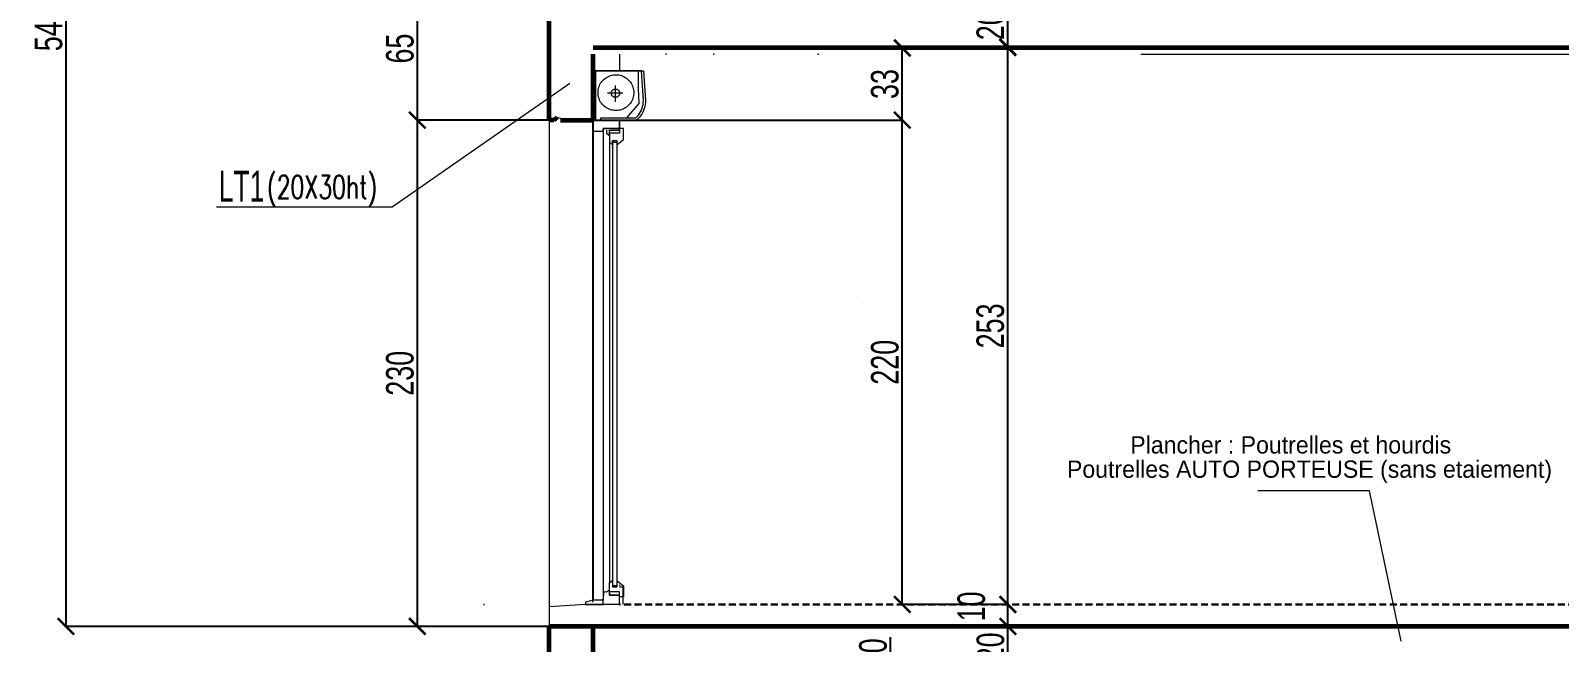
# Model space of a CAD drawing. Header units: metres. Extents: x -12536 to 12621, y -17191 to 9596.
# Drawn here: x -2224 to -1530, y 6787 to 7065 of the extents above; entities that cross this region are included whole.
import ezdxf

# ---------------------------------------------------------------- set-up
doc = ezdxf.new("R2010")
doc.units = ezdxf.units.M
doc.header["$MEASUREMENT"] = 0
doc.header["$PDMODE"] = 2
doc.header["$PDSIZE"] = 0.25
doc.linetypes.add('CACHE2', pattern=[4.7625, 3.175, -1.5875])
for name, color, linetype, lineweight in [('B-COT', 1, 'Continuous', 18), ('B-TEXT-LINTEAU', 3, 'Continuous', 30), ('B-titre linteau', 7, 'Continuous', 40), ('B-VOILE-BA', 7, 'Continuous', 60)]:
    doc.layers.add(name, color=color, linetype=linetype, lineweight=lineweight)
for name, color, linetype in [('B-HATCH-RELEVE', 7, 'Continuous'), ('Calque commun', 7, 'Continuous'), ('Cotations', 7, 'Continuous')]:
    doc.layers.add(name, color=color, linetype=linetype)
doc.styles.add('Arial Narrow', font='ARIALN.TTF', dxfattribs={"width": 0.5})
doc.styles.add('Arial3', font='arial.ttf', dxfattribs={"height": 0.1})
doc.styles.add('Century Gothic4', font='GOTHIC.TTF', dxfattribs={"height": 0.4})
doc.styles.add('TEXTE', font='arial.ttf', dxfattribs={"width": 0.7})
doc.styles.add('TEXTE100', font='romans.shx', dxfattribs={"width": 0.7, "height": 0.3})
doc.dimstyles.new('COT 50', dxfattribs={"dimscale": 0.05, "dimtxt": 250, "dimasz": 150, "dimexe": 1, "dimexo": 2, "dimgap": 30, "dimtad": 1, "dimdec": 1, "dimrnd": 0.5, "dimzin": 12, "dimdsep": 46, "dimtxsty": 'TEXTE', "dimblk1": 'ARCHTICK', "dimblk2": 'ARCHTICK', "dimsah": 1, "dimcen": 0, "dimdle": 1.5, "dimclrd": 1, "dimclre": 1, "dimclrt": 3, "dimadec": 0, "dimazin": 0, "dimtfac": 1, "dimtdec": 1, "dimtmove": 0, "dimatfit": 3, "dimldrblk": 'ARCHTICK', "dimfxl": 1, "dimtolj": 1, "dimtzin": 0, "dimarcsym": 0})

# ---------------------------------------------------------------- blocks, each defined once
blk = doc.blocks.new('_ArchTick')
at = {"color": 0, "linetype": 'ByBlock', "const_width": 0.15}
blk.add_lwpolyline([(-0.5, -0.5), (0.5, 0.5)], dxfattribs=at)
blk = doc.blocks.new('*D860')
at = {"layer": 'B-HATCH-RELEVE', "color": 1, "lineweight": -2, "transparency": 16777216}
for p, q in [((-1780.49, 6793.83), (-1780.44, 6793.83)), ((-1780.39, 6774.75), (-1780.39, 6793.9)), ((-1834.23, 6774.83), (-1780.34, 6774.83))]:
    blk.add_line(p, q, dxfattribs=at)
at = {"layer": 'Defpoints', "color": 0, "transparency": 16777216}
for p in [(-1780.39, 6793.83), (-1780.39, 6793.83), (-1834.33, 6774.83)]:
    blk.add_point(p, dxfattribs=at)
at = {"layer": 'B-HATCH-RELEVE', "color": 1, "lineweight": -2, "transparency": 16777216, "xscale": 7.5, "yscale": 7.5, "zscale": 7.5}
for p, rotation in [((-1780.39, 6793.83), 90), ((-1780.39, 6774.83), 270)]:
    blk.add_blockref('_ArchTick', p, dxfattribs=dict(at, rotation=rotation))
at = {"layer": 'B-HATCH-RELEVE', "color": 3, "transparency": 16777216, "insert": (-1788.27, 6784.33), "char_height": 12.5, "attachment_point": 5, "rotation": 90, "style": 'TEXTE'}
blk.add_mtext('\\A1;20', dxfattribs=at)
blk = doc.blocks.new('*D861')
at = {"layer": 'B-HATCH-RELEVE', "color": 1, "lineweight": -2, "transparency": 16777216}
for p, q in [((-1780.39, 6803.83), (-1780.44, 6803.83)), ((-1780.39, 6793.75), (-1780.39, 6803.9)), ((-1780.49, 6793.83), (-1780.44, 6793.83))]:
    blk.add_line(p, q, dxfattribs=at)
at = {"layer": 'Defpoints', "color": 0, "transparency": 16777216}
for p in [(-1780.39, 6803.83), (-1780.29, 6803.83), (-1780.39, 6793.83)]:
    blk.add_point(p, dxfattribs=at)
at = {"layer": 'B-HATCH-RELEVE', "color": 1, "lineweight": -2, "transparency": 16777216, "xscale": 7.5, "yscale": 7.5, "zscale": 7.5}
for p, rotation in [((-1780.39, 6803.83), 90), ((-1780.39, 6793.83), 270)]:
    blk.add_blockref('_ArchTick', p, dxfattribs=dict(at, rotation=rotation))
at = {"layer": 'B-HATCH-RELEVE', "color": 3, "transparency": 16777216, "insert": (-1796.96, 6802.93), "char_height": 12.5, "attachment_point": 5, "rotation": 90, "style": 'TEXTE'}
blk.add_mtext('\\A1;10', dxfattribs=at)
blk = doc.blocks.new('*D862')
at = {"layer": 'B-HATCH-RELEVE', "color": 1, "lineweight": -2, "transparency": 16777216}
for p, q in [((-1780.54, 7056.86), (-1780.49, 7056.86)), ((-1780.44, 6803.75), (-1780.44, 7056.94)), ((-1780.39, 6803.83), (-1780.49, 6803.83))]:
    blk.add_line(p, q, dxfattribs=at)
at = {"layer": 'Defpoints', "color": 0, "transparency": 16777216}
for p in [(-1780.44, 7056.86), (-1780.44, 7056.86), (-1780.29, 6803.83)]:
    blk.add_point(p, dxfattribs=at)
at = {"layer": 'B-HATCH-RELEVE', "color": 1, "lineweight": -2, "transparency": 16777216, "xscale": 7.5, "yscale": 7.5, "zscale": 7.5}
for p, rotation in [((-1780.44, 7056.86), 90), ((-1780.44, 6803.83), 270)]:
    blk.add_blockref('_ArchTick', p, dxfattribs=dict(at, rotation=rotation))
at = {"layer": 'B-HATCH-RELEVE', "color": 3, "transparency": 16777216, "insert": (-1788.32, 6930.35), "char_height": 12.5, "attachment_point": 5, "rotation": 90, "style": 'TEXTE'}
blk.add_mtext('\\A1;253', dxfattribs=at)
blk = doc.blocks.new('*D863')
at = {"layer": 'B-HATCH-RELEVE', "color": 1, "lineweight": -2, "transparency": 16777216}
for p, q in [((-1780.49, 7076.83), (-1780.46, 7076.83)), ((-1780.41, 7056.98), (-1780.41, 7076.91)), ((-1780.51, 7057.06), (-1780.46, 7057.06))]:
    blk.add_line(p, q, dxfattribs=at)
at = {"layer": 'Defpoints', "color": 0, "transparency": 16777216}
for p in [(-1780.41, 7076.83), (-1780.39, 7076.83), (-1780.41, 7057.06)]:
    blk.add_point(p, dxfattribs=at)
at = {"layer": 'B-HATCH-RELEVE', "color": 1, "lineweight": -2, "transparency": 16777216, "xscale": 7.5, "yscale": 7.5, "zscale": 7.5}
for p, rotation in [((-1780.41, 7076.83), 90), ((-1780.41, 7057.06), 270)]:
    blk.add_blockref('_ArchTick', p, dxfattribs=dict(at, rotation=rotation))
at = {"layer": 'B-HATCH-RELEVE', "color": 3, "transparency": 16777216, "insert": (-1788.3, 7066.95), "char_height": 12.5, "attachment_point": 5, "rotation": 90, "style": 'TEXTE'}
blk.add_mtext('\\A1;20', dxfattribs=at)
blk = doc.blocks.new('*D867')
at = {"layer": 'B-HATCH-RELEVE', "color": 1, "lineweight": -2, "transparency": 16777216}
for p, q in [((-1988.78, 7336.84), (-2208.04, 7336.84)), ((-2207.99, 6793.75), (-2207.99, 7336.91)), ((-1988.78, 6793.83), (-2208.04, 6793.83))]:
    blk.add_line(p, q, dxfattribs=at)
at = {"layer": 'Defpoints', "color": 0, "transparency": 16777216}
for p in [(-2207.99, 7336.84), (-1988.68, 7336.84), (-1988.68, 6793.83)]:
    blk.add_point(p, dxfattribs=at)
at = {"layer": 'B-HATCH-RELEVE', "color": 1, "lineweight": -2, "transparency": 16777216, "xscale": 7.5, "yscale": 7.5, "zscale": 7.5}
for p, rotation in [((-2207.99, 7336.84), 90), ((-2207.99, 6793.83), 270)]:
    blk.add_blockref('_ArchTick', p, dxfattribs=dict(at, rotation=rotation))
at = {"layer": 'B-HATCH-RELEVE', "color": 3, "transparency": 16777216, "insert": (-2215.87, 7065.33), "char_height": 12.5, "attachment_point": 5, "rotation": 90, "style": 'TEXTE'}
blk.add_mtext('\\A1;543', dxfattribs=at)
blk = doc.blocks.new('*D868')
at = {"layer": 'B-HATCH-RELEVE', "color": 1, "lineweight": -2, "transparency": 16777216}
for p, q in [((-1988.78, 7023.83), (-2048.53, 7023.83)), ((-2048.48, 6793.75), (-2048.48, 7023.91)), ((-2033.99, 6793.83), (-2048.53, 6793.83))]:
    blk.add_line(p, q, dxfattribs=at)
at = {"layer": 'Defpoints', "color": 0, "transparency": 16777216}
for p in [(-2048.48, 7023.83), (-1988.68, 7023.83), (-2033.89, 6793.83)]:
    blk.add_point(p, dxfattribs=at)
at = {"layer": 'B-HATCH-RELEVE', "color": 1, "lineweight": -2, "transparency": 16777216, "xscale": 7.5, "yscale": 7.5, "zscale": 7.5}
for p, rotation in [((-2048.48, 7023.83), 90), ((-2048.48, 6793.83), 270)]:
    blk.add_blockref('_ArchTick', p, dxfattribs=dict(at, rotation=rotation))
at = {"layer": 'B-HATCH-RELEVE', "color": 3, "transparency": 16777216, "insert": (-2056.37, 6908.83), "char_height": 12.5, "attachment_point": 5, "rotation": 90, "style": 'TEXTE'}
blk.add_mtext('\\A1;230', dxfattribs=at)
blk = doc.blocks.new('*D869')
at = {"layer": 'B-HATCH-RELEVE', "color": 1, "lineweight": -2, "transparency": 16777216}
for p, q in [((-1988.78, 7088.83), (-2048.53, 7088.83)), ((-2048.48, 7023.76), (-2048.48, 7088.91)), ((-1988.78, 7023.83), (-2048.53, 7023.83))]:
    blk.add_line(p, q, dxfattribs=at)
at = {"layer": 'Defpoints', "color": 0, "transparency": 16777216}
for p in [(-2048.48, 7088.83), (-1988.68, 7088.83), (-1988.68, 7023.83)]:
    blk.add_point(p, dxfattribs=at)
at = {"layer": 'B-HATCH-RELEVE', "color": 1, "lineweight": -2, "transparency": 16777216, "xscale": 7.5, "yscale": 7.5, "zscale": 7.5}
for p, rotation in [((-2048.48, 7088.83), 90), ((-2048.48, 7023.83), 270)]:
    blk.add_blockref('_ArchTick', p, dxfattribs=dict(at, rotation=rotation))
at = {"layer": 'B-HATCH-RELEVE', "color": 3, "transparency": 16777216, "insert": (-2056.36, 7056.33), "char_height": 12.5, "attachment_point": 5, "rotation": 90, "style": 'TEXTE'}
blk.add_mtext('\\A1;65', dxfattribs=at)
blk = doc.blocks.new('*D872')
at = {"layer": 'B-HATCH-RELEVE', "color": 1, "lineweight": -2, "transparency": 16777216}
for p, q in [((-1968.58, 7023.83), (-1828.26, 7023.83)), ((-1828.31, 6803.75), (-1828.31, 7023.91)), ((-1780.54, 6803.83), (-1828.36, 6803.83))]:
    blk.add_line(p, q, dxfattribs=at)
at = {"layer": 'Defpoints', "color": 0, "transparency": 16777216}
for p in [(-1968.68, 7023.83), (-1828.31, 7023.83), (-1780.44, 6803.83)]:
    blk.add_point(p, dxfattribs=at)
at = {"layer": 'B-HATCH-RELEVE', "color": 1, "lineweight": -2, "transparency": 16777216, "xscale": 7.5, "yscale": 7.5, "zscale": 7.5}
for p, rotation in [((-1828.31, 7023.83), 90), ((-1828.31, 6803.83), 270)]:
    blk.add_blockref('_ArchTick', p, dxfattribs=dict(at, rotation=rotation))
at = {"layer": 'B-HATCH-RELEVE', "color": 3, "transparency": 16777216, "insert": (-1836.19, 6913.83), "char_height": 12.5, "attachment_point": 5, "rotation": 90, "style": 'TEXTE'}
blk.add_mtext('\\A1;220', dxfattribs=at)
blk = doc.blocks.new('*D873')
at = {"layer": 'B-HATCH-RELEVE', "color": 1, "lineweight": -2, "transparency": 16777216}
for p, q in [((-1828.44, 7056.6), (-1828.39, 7056.6)), ((-1828.34, 7023.76), (-1828.34, 7056.68)), ((-1968.58, 7023.83), (-1828.29, 7023.83))]:
    blk.add_line(p, q, dxfattribs=at)
at = {"layer": 'Defpoints', "color": 0, "transparency": 16777216}
for p in [(-1828.34, 7056.6), (-1828.34, 7056.6), (-1968.68, 7023.83)]:
    blk.add_point(p, dxfattribs=at)
at = {"layer": 'B-HATCH-RELEVE', "color": 1, "lineweight": -2, "transparency": 16777216, "xscale": 7.5, "yscale": 7.5, "zscale": 7.5}
for p, rotation in [((-1828.34, 7056.6), 90), ((-1828.34, 7023.83), 270)]:
    blk.add_blockref('_ArchTick', p, dxfattribs=dict(at, rotation=rotation))
at = {"layer": 'B-HATCH-RELEVE', "color": 3, "transparency": 16777216, "insert": (-1836.23, 7040.22), "char_height": 12.5, "attachment_point": 5, "rotation": 90, "style": 'TEXTE'}
blk.add_mtext('\\A1;33', dxfattribs=at)
blk = doc.blocks.new('*D1035')
at = {"layer": 'B-HATCH-RELEVE', "color": 1, "lineweight": -2, "transparency": 16777216}
for p, q in [((-1833.71, 6774.3), (-1833.71, 6788.98)), ((-1812.27, 6767.86), (-1833.71, 6774.3)), ((-1812.37, 6770.76), (-1812.32, 6770.76)), ((-1812.27, 6764.89), (-1812.27, 6770.84)), ((-1844.1, 6764.97), (-1812.22, 6764.97))]:
    blk.add_line(p, q, dxfattribs=at)
at = {"layer": 'Defpoints', "color": 0, "transparency": 16777216}
for p in [(-1812.27, 6770.76), (-1812.27, 6770.76), (-1844.2, 6764.97)]:
    blk.add_point(p, dxfattribs=at)
at = {"layer": 'B-HATCH-RELEVE', "color": 1, "lineweight": -2, "transparency": 16777216, "xscale": 7.5, "yscale": 7.5, "zscale": 7.5}
for p, rotation in [((-1812.27, 6770.76), 90), ((-1812.27, 6764.97), 270)]:
    blk.add_blockref('_ArchTick', p, dxfattribs=dict(at, rotation=rotation))
at = {"layer": 'B-HATCH-RELEVE', "color": 3, "transparency": 16777216, "insert": (-1841.59, 6781.64), "char_height": 12.5, "attachment_point": 5, "rotation": 90, "style": 'TEXTE'}
blk.add_mtext('\\A1;10', dxfattribs=at)

msp = doc.modelspace()

# ---------------------------------------------------------------- linework, layer by layer
at = {"color": 0, "linetype": 'ByBlock', "lineweight": -2}
for p, q in [((-1935.527, 7053.831), (-1935.527, 7053.856)), ((-1913.919, 7053.831), (-1913.919, 7053.806)), ((-1866.478, 7053.831), (-1866.478, 7053.856)), ((-1866.478, 7053.831), (-1866.478, 7053.806)), ((-1913.919, 7023.831), (-1913.919, 7023.856)), ((-1913.919, 7023.831), (-1913.919, 7023.806)), ((-2018.207, 6803.83), (-2018.206, 6803.855)), ((-1913.919, 6803.831), (-1913.919, 6803.856)), ((-1866.478, 6803.831), (-1866.478, 6803.856)), ((-1849.236, 6803.831), (-1849.236, 6803.856)), ((-1849.236, 6803.831), (-1849.236, 6803.806)), ((-1849.236, 6793.829), (-1849.236, 6793.854)), ((-1849.236, 6793.829), (-1849.236, 6793.804))]:
    msp.add_line(p, q, dxfattribs=at)
at = {"color": 6, "lineweight": 18}
for p, q in [((-1616.269, 6855.474), (-1666.844, 6855.474)), ((-1601.912, 6787.104), (-1616.269, 6855.474))]:
    msp.add_line(p, q, dxfattribs=at)
at = {"color": 0, "linetype": 'ByBlock', "lineweight": -2}
for centre in [(-1935.527, 7053.831), (-1913.919, 7053.831), (-1866.478, 7053.831), (-1866.478, 7053.831), (-1913.919, 7023.831), (-1913.919, 7023.831), (-2018.207, 6803.83), (-1913.919, 6803.831), (-1866.478, 6803.831), (-1849.236, 6803.831), (-1849.236, 6803.831), (-1849.236, 6793.829), (-1849.236, 6793.829)]:
    msp.add_circle(centre, 0.0125, dxfattribs=at)
at = {"layer": 'B-COT'}
for p, q in [((-2059.982, 6984.439), (-1979.29, 7040.556)), ((-2139.715, 6984.439), (-2059.982, 6984.439))]:
    msp.add_line(p, q, dxfattribs=at)
at = {"layer": 'B-VOILE-BA'}
for p, q in [((-1988.678, 7023.831), (-1988.678, 7088.832)), ((-1968.678, 7056.831), (-1108.517, 7056.831)), ((-1968.678, 7023.832), (-1968.678, 7053.831)), ((-1985.029, 7024.988), (-1986.529, 7023.832)), ((-1986.529, 7023.831), (-1988.678, 7023.831)), ((-1983.499, 7023.831), (-1968.678, 7023.831)), ((-1988.678, 6684.517), (-1988.678, 6793.829)), ((-1088.517, 6793.829), (-1988.678, 6793.829)), ((-1968.678, 6774.829), (-1968.678, 6793.829))]:
    msp.add_line(p, q, dxfattribs=at)
at = {"layer": 'Calque commun', "color": 7, "linetype": 'Continuous', "lineweight": 20}
for p, q in [((-1968.678, 7053.831), (-1968.678, 7023.831)), ((-1968.678, 7053.83), (-1968.678, 7023.831)), ((-1956.679, 7053.831), (-1956.679, 7046.198)), ((-1720.065, 7053.831), (-1155.542, 7053.831)), ((-1981.028, 7023.832), (-1985.029, 7024.988)), ((-1981.028, 7023.831), (-1968.678, 7023.831)), ((-1969.018, 7023.831), (-1956.679, 7023.831)), ((-1968.678, 7023.831), (-1968.678, 7018.832)), ((-1968.678, 7018.832), (-1964.186, 7018.832)), ((-1956.678, 7020.029), (-1964.186, 7020.029)), ((-1964.186, 7020.029), (-1964.186, 7018.832)), ((-1964.186, 7018.832), (-1964.186, 7020.029)), ((-1964.186, 7020.029), (-1956.678, 7020.029)), ((-1956.679, 7020.889), (-1956.679, 7023.831)), ((-1956.679, 7023.831), (-1956.679, 7020.029)), ((-1972.127, 6803.83), (-1988.678, 6802.725)), ((-1988.678, 6802.725), (-1988.678, 6793.829)), ((-1956.679, 6803.83), (-1972.127, 6803.83)), ((-1958.677, 6793.829), (-1958.677, 6793.829)), ((-1958.677, 6793.829), (-1958.677, 6793.829)), ((-1958.677, 6793.829), (-1958.677, 6793.829)), ((-1958.677, 6793.829), (-1958.677, 6793.829))]:
    msp.add_line(p, q, dxfattribs=at)
at = {"layer": 'Calque commun', "color": 7, "linetype": 'Continuous', "lineweight": 5}
for p, q in [((-1948.097, 7038.269), (-1948.097, 7046.198)), ((-1958.534, 7032.104), (-1958.534, 7039.587)), ((-1947.816, 7031.32), (-1948.097, 7038.269)), ((-1955.128, 7036.075), (-1962.135, 7036.075)), ((-1953.383, 7024.939), (-1947.816, 7031.32)), ((-1953.383, 7024.939), (-1947.816, 7031.32)), ((-1988.678, 7023.831), (-1988.678, 6800.639)), ((-1969.018, 7023.831), (-1956.679, 7023.831)), ((-1969.018, 7023.831), (-1956.678, 7023.831)), ((-1969.018, 7023.831), (-1969.018, 6804.927)), ((-1956.678, 7023.831), (-1968.678, 7023.831)), ((-1956.678, 7023.831), (-1968.678, 7023.831)), ((-1968.678, 7018.832), (-1968.678, 6805.83)), ((-1964.186, 7018.832), (-1964.18, 6805.83)), ((-1962.677, 7019.331), (-1962.677, 7017.831)), ((-1962.677, 7019.331), (-1962.677, 7017.831)), ((-1962.677, 7017.831), (-1961.178, 7016.831)), ((-1962.677, 7017.831), (-1961.178, 7016.831)), ((-1961.178, 7017.831), (-1961.178, 7019.331)), ((-1961.178, 7019.331), (-1956.678, 7019.331)), ((-1961.178, 7017.831), (-1961.178, 7019.331)), ((-1961.178, 7019.331), (-1956.678, 7019.331)), ((-1961.178, 7016.831), (-1961.178, 7017.831)), ((-1956.678, 7017.831), (-1961.178, 7017.831)), ((-1961.178, 7017.831), (-1961.178, 7013.756)), ((-1961.178, 7016.831), (-1961.178, 7017.831)), ((-1956.678, 7017.831), (-1961.178, 7017.831)), ((-1961.178, 7017.831), (-1961.178, 7013.756)), ((-1956.678, 7019.331), (-1956.678, 7023.831)), ((-1956.678, 7019.331), (-1956.678, 7023.831)), ((-1954.879, 7020.029), (-1956.678, 7020.029)), ((-1956.678, 7020.029), (-1956.678, 7017.831)), ((-1954.879, 7020.029), (-1956.678, 7020.029)), ((-1956.678, 7020.029), (-1956.678, 7017.831)), ((-1954.879, 7015.029), (-1954.879, 7020.029)), ((-1954.879, 7015.029), (-1954.879, 7020.029)), ((-1961.178, 7013.756), (-1959.952, 7012.598)), ((-1961.178, 7013.756), (-1959.952, 7012.598)), ((-1961.178, 7013.756), (-1961.178, 6813.599)), ((-1959.952, 7013.756), (-1959.952, 7014.564)), ((-1959.952, 7014.564), (-1957.952, 7014.564)), ((-1959.952, 7013.756), (-1959.952, 7014.564)), ((-1959.952, 7014.564), (-1957.952, 7014.564)), ((-1959.952, 7014.564), (-1959.952, 6811.796)), ((-1959.952, 7012.598), (-1959.952, 7013.756)), ((-1959.952, 7013.756), (-1957.952, 7013.756)), ((-1959.952, 7012.598), (-1959.952, 7013.756)), ((-1959.952, 7013.756), (-1957.952, 7013.756)), ((-1957.952, 7012.595), (-1954.879, 7015.029)), ((-1957.952, 7012.595), (-1954.879, 7015.029)), ((-1957.952, 7014.564), (-1957.952, 7012.595)), ((-1957.952, 7014.564), (-1957.952, 7012.595)), ((-1957.952, 7014.564), (-1957.952, 6811.796)), ((-1964.18, 6805.83), (-1963.738, 6809.748)), ((-1963.738, 6809.748), (-1962.677, 6809.523)), ((-1962.677, 6809.523), (-1961.178, 6810.522)), ((-1961.178, 6813.599), (-1959.952, 6814.755)), ((-1961.178, 6809.523), (-1961.178, 6813.599)), ((-1961.178, 6808.023), (-1961.178, 6810.807)), ((-1961.178, 6809.523), (-1961.178, 6808.023)), ((-1956.678, 6809.523), (-1961.178, 6809.523)), ((-1959.952, 6812.389), (-1957.952, 6812.389)), ((-1959.952, 6811.796), (-1957.952, 6811.796)), ((-1957.952, 6814.759), (-1954.879, 6812.325)), ((-1956.678, 6812.712), (-1956.678, 6812.302)), ((-1956.678, 6811.831), (-1955.178, 6811.831)), ((-1956.678, 6804.023), (-1956.678, 6809.523)), ((-1955.178, 6811.831), (-1955.178, 6803.831)), ((-1954.879, 6812.325), (-1954.879, 6807.325)), ((-1956.678, 6808.023), (-1961.178, 6808.023)), ((-1961.178, 6808.023), (-1956.678, 6808.023)), ((-1954.879, 6807.325), (-1956.678, 6807.325))]:
    msp.add_line(p, q, dxfattribs=at)
at = {"layer": 'Calque commun', "color": 5, "linetype": 'CACHE2', "lineweight": 30}
msp.add_line((-1108.517, 6803.83), (-1956.679, 6803.83), dxfattribs=at)
at = {"layer": 'Calque commun', "color": 7, "linetype": 'Continuous', "lineweight": 5}
for points, invisible_edges in [([(-1967.677, 7046.198), (-1968.678, 7023.831), (-1968.678, 7046.198)], 13), ([(-1967.677, 7046.198), (-1967.677, 7023.831), (-1968.678, 7023.831)], 12), ([(-1968.678, 7046.198), (-1967.677, 7023.831), (-1968.678, 7023.831)], 1), ([(-1967.677, 7046.198), (-1967.677, 7023.831), (-1968.678, 7046.198)], 14), ([(-1968.678, 7046.198), (-1945.79, 7046.198), (-1946.705, 7046.198)], 14), ([(-1946.705, 7046.198), (-1967.677, 7046.198), (-1968.678, 7046.198)], 14), ([(-1945.79, 7046.198), (-1945.873, 7032.706), (-1946.705, 7046.198)], 13), ([(-1945.79, 7046.198), (-1945.873, 7032.706), (-1946.705, 7046.198)], 13), ([(-1945.79, 7046.198), (-1944.883, 7032.706), (-1945.873, 7032.706)], 14), ([(-1945.79, 7046.198), (-1944.883, 7032.706), (-1945.873, 7032.706)], 14), ([(-1966.467, 7036.308), (-1958.34, 7044.435), (-1958.34, 7028.181)], 15), ([(-1962.03, 7043.549), (-1958.34, 7044.435), (-1966.467, 7036.308)], 15), ([(-1965.581, 7039.998), (-1962.03, 7043.549), (-1966.467, 7036.308)], 15), ([(-1965.581, 7039.998), (-1966.467, 7036.308), (-1966.367, 7037.58)], 15), ([(-1965.581, 7039.998), (-1966.367, 7037.58), (-1966.243, 7038.205)], 13), ([(-1966.07, 7038.819), (-1965.581, 7039.998), (-1966.243, 7038.205)], 3), ([(-1966.07, 7038.819), (-1965.849, 7039.418), (-1965.581, 7039.998)], 12), ([(-1965.581, 7039.998), (-1964.52, 7041.586), (-1962.03, 7043.549)], 15), ([(-1965.581, 7039.998), (-1964.915, 7041.085), (-1964.52, 7041.586)], 13), ([(-1965.581, 7039.998), (-1965.27, 7040.555), (-1964.915, 7041.085)], 12), ([(-1963.618, 7042.488), (-1962.03, 7043.549), (-1964.52, 7041.586)], 15), ([(-1963.618, 7042.488), (-1964.52, 7041.586), (-1964.087, 7042.055)], 1), ([(-1963.618, 7042.488), (-1963.117, 7042.883), (-1962.03, 7043.549)], 14), ([(-1963.117, 7042.883), (-1962.587, 7043.238), (-1962.03, 7043.549)], 12), ([(-1959.612, 7044.335), (-1958.34, 7044.435), (-1962.03, 7043.549)], 15), ([(-1959.612, 7044.335), (-1962.03, 7043.549), (-1960.851, 7044.038)], 15), ([(-1962.03, 7043.549), (-1961.45, 7043.817), (-1960.851, 7044.038)], 12), ([(-1959.612, 7044.335), (-1960.851, 7044.038), (-1960.237, 7044.211)], 1), ([(-1959.612, 7044.335), (-1958.978, 7044.41), (-1958.34, 7044.435)], 12), ([(-1958.829, 7037.937), (-1958.682, 7037.955), (-1958.534, 7037.96)], 12), ([(-1958.829, 7037.937), (-1958.534, 7037.96), (-1958.239, 7037.937)], 15), ([(-1958.534, 7037.96), (-1958.386, 7037.955), (-1958.239, 7037.937)], 12), ([(-1958.34, 7044.435), (-1957.702, 7044.41), (-1957.069, 7044.335)], 12), ([(-1951.099, 7039.998), (-1950.213, 7036.308), (-1958.34, 7044.435)], 15), ([(-1954.651, 7043.549), (-1951.099, 7039.998), (-1958.34, 7044.435)], 15), ([(-1950.213, 7036.308), (-1958.34, 7028.181), (-1958.34, 7044.435)], 15), ([(-1954.651, 7043.549), (-1958.34, 7044.435), (-1957.069, 7044.335)], 15), ([(-1954.651, 7043.549), (-1957.069, 7044.335), (-1956.443, 7044.211)], 13), ([(-1954.651, 7043.549), (-1956.443, 7044.211), (-1955.829, 7044.038)], 13), ([(-1954.651, 7043.549), (-1955.829, 7044.038), (-1955.23, 7043.817)], 1), ([(-1952.16, 7041.586), (-1951.099, 7039.998), (-1954.651, 7043.549)], 15), ([(-1952.16, 7041.586), (-1954.651, 7043.549), (-1953.062, 7042.488)], 15), ([(-1954.651, 7043.549), (-1954.094, 7043.238), (-1953.563, 7042.883)], 12), ([(-1954.651, 7043.549), (-1953.563, 7042.883), (-1953.062, 7042.488)], 13), ([(-1952.16, 7041.586), (-1953.062, 7042.488), (-1952.593, 7042.055)], 1), ([(-1952.16, 7041.586), (-1951.765, 7041.085), (-1951.099, 7039.998)], 14), ([(-1951.099, 7039.998), (-1951.765, 7041.085), (-1951.411, 7040.555)], 1), ([(-1951.099, 7039.998), (-1950.611, 7038.819), (-1950.438, 7038.205)], 13), ([(-1951.099, 7039.998), (-1950.438, 7038.205), (-1950.313, 7037.58)], 13), ([(-1951.099, 7039.998), (-1950.313, 7037.58), (-1950.213, 7036.308)], 15), ([(-1951.099, 7039.998), (-1950.832, 7039.418), (-1950.611, 7038.819)], 12), ([(-1966.367, 7037.58), (-1966.467, 7036.308), (-1966.442, 7036.946)], 1), ([(-1965.581, 7032.619), (-1966.367, 7035.037), (-1966.467, 7036.308)], 15), ([(-1965.581, 7032.619), (-1966.467, 7036.308), (-1958.34, 7028.181)], 15), ([(-1966.467, 7036.308), (-1966.367, 7035.037), (-1966.442, 7035.67)], 1), ([(-1966.367, 7035.037), (-1966.07, 7033.797), (-1966.243, 7034.411)], 1), ([(-1965.581, 7032.619), (-1966.07, 7033.797), (-1966.367, 7035.037)], 15), ([(-1965.581, 7032.619), (-1965.849, 7033.198), (-1966.07, 7033.797)], 12), ([(-1962.03, 7029.067), (-1965.581, 7032.619), (-1958.34, 7028.181)], 15), ([(-1962.03, 7029.067), (-1963.618, 7030.128), (-1965.581, 7032.619)], 15), ([(-1965.581, 7032.619), (-1963.618, 7030.128), (-1964.52, 7031.03)], 15), ([(-1965.581, 7032.619), (-1964.52, 7031.03), (-1964.915, 7031.531)], 13), ([(-1965.581, 7032.619), (-1964.915, 7031.531), (-1965.27, 7032.062)], 1), ([(-1963.618, 7030.128), (-1964.087, 7030.561), (-1964.52, 7031.03)], 12), ([(-1960.42, 7036.075), (-1960.414, 7036.223), (-1960.396, 7036.37)], 12), ([(-1960.396, 7036.37), (-1960.396, 7035.78), (-1960.42, 7036.075)], 15), ([(-1960.396, 7035.78), (-1960.414, 7035.927), (-1960.42, 7036.075)], 12), ([(-1960.327, 7036.658), (-1960.214, 7036.931), (-1960.396, 7036.37)], 15), ([(-1960.396, 7036.37), (-1960.214, 7036.931), (-1960.396, 7035.78)], 15), ([(-1960.214, 7036.931), (-1960.214, 7035.219), (-1960.396, 7035.78)], 15), ([(-1960.327, 7036.658), (-1960.396, 7036.37), (-1960.368, 7036.515)], 1), ([(-1960.396, 7035.78), (-1960.327, 7035.492), (-1960.368, 7035.635)], 1), ([(-1960.396, 7035.78), (-1960.214, 7035.219), (-1960.327, 7035.492)], 15), ([(-1960.327, 7036.658), (-1960.276, 7036.796), (-1960.214, 7036.931)], 12), ([(-1960.214, 7035.219), (-1960.276, 7035.353), (-1960.327, 7035.492)], 12), ([(-1959.867, 7037.408), (-1960.214, 7035.219), (-1960.214, 7036.931)], 15), ([(-1959.867, 7034.742), (-1960.214, 7035.219), (-1959.867, 7037.408)], 15), ([(-1959.867, 7037.408), (-1960.214, 7036.931), (-1959.968, 7037.299)], 3), ([(-1960.059, 7037.183), (-1959.968, 7037.299), (-1960.214, 7036.931)], 14), ([(-1960.059, 7037.183), (-1960.214, 7036.931), (-1960.142, 7037.06)], 1), ([(-1960.059, 7034.966), (-1960.214, 7035.219), (-1959.968, 7034.85)], 3), ([(-1960.059, 7034.966), (-1960.142, 7035.089), (-1960.214, 7035.219)], 12), ([(-1959.867, 7034.742), (-1959.968, 7034.85), (-1960.214, 7035.219)], 14), ([(-1959.867, 7037.408), (-1959.39, 7037.755), (-1957.201, 7037.408)], 15), ([(-1959.758, 7037.509), (-1959.39, 7037.755), (-1959.867, 7037.408)], 3), ([(-1959.867, 7034.742), (-1957.201, 7037.408), (-1957.201, 7034.742)], 15), ([(-1959.867, 7034.742), (-1959.867, 7037.408), (-1957.201, 7037.408)], 15), ([(-1959.867, 7034.742), (-1959.39, 7034.395), (-1959.758, 7034.641)], 3), ([(-1959.867, 7034.742), (-1957.201, 7034.742), (-1959.39, 7034.395)], 15), ([(-1959.758, 7037.509), (-1959.643, 7037.6), (-1959.39, 7037.755)], 14), ([(-1959.643, 7034.549), (-1959.758, 7034.641), (-1959.39, 7034.395)], 14), ([(-1959.643, 7037.6), (-1959.519, 7037.683), (-1959.39, 7037.755)], 12), ([(-1959.39, 7034.395), (-1959.519, 7034.467), (-1959.643, 7034.549)], 12), ([(-1958.829, 7037.937), (-1959.39, 7037.755), (-1959.117, 7037.868)], 15), ([(-1957.678, 7037.755), (-1959.39, 7037.755), (-1958.239, 7037.937)], 15), ([(-1958.829, 7037.937), (-1958.239, 7037.937), (-1959.39, 7037.755)], 15), ([(-1959.39, 7037.755), (-1959.256, 7037.817), (-1959.117, 7037.868)], 12), ([(-1957.678, 7037.755), (-1957.201, 7037.408), (-1959.39, 7037.755)], 15), ([(-1957.678, 7034.395), (-1959.39, 7034.395), (-1957.201, 7034.742)], 15), ([(-1959.117, 7034.281), (-1959.256, 7034.333), (-1959.39, 7034.395)], 12), ([(-1957.678, 7034.395), (-1958.239, 7034.212), (-1959.39, 7034.395)], 15), ([(-1958.829, 7034.212), (-1959.39, 7034.395), (-1958.239, 7034.212)], 15), ([(-1958.829, 7034.212), (-1959.117, 7034.281), (-1959.39, 7034.395)], 15), ([(-1959.117, 7037.868), (-1958.974, 7037.908), (-1958.829, 7037.937)], 12), ([(-1958.829, 7034.212), (-1958.974, 7034.241), (-1959.117, 7034.281)], 12), ([(-1958.829, 7034.212), (-1958.239, 7034.212), (-1958.534, 7034.189)], 15), ([(-1958.829, 7034.212), (-1958.534, 7034.189), (-1958.682, 7034.195)], 1), ([(-1958.239, 7034.212), (-1958.386, 7034.195), (-1958.534, 7034.189)], 12), ([(-1951.099, 7032.619), (-1958.34, 7028.181), (-1950.213, 7036.308)], 15), ([(-1954.651, 7029.067), (-1958.34, 7028.181), (-1951.099, 7032.619)], 15), ([(-1957.951, 7037.868), (-1958.239, 7037.937), (-1958.094, 7037.908)], 1), ([(-1957.678, 7037.755), (-1958.239, 7037.937), (-1957.951, 7037.868)], 15), ([(-1957.678, 7034.395), (-1957.951, 7034.281), (-1958.239, 7034.212)], 15), ([(-1957.951, 7034.281), (-1958.094, 7034.241), (-1958.239, 7034.212)], 12), ([(-1957.678, 7037.755), (-1957.951, 7037.868), (-1957.812, 7037.817)], 1), ([(-1957.678, 7034.395), (-1957.812, 7034.333), (-1957.951, 7034.281)], 12), ([(-1957.678, 7037.755), (-1957.309, 7037.509), (-1957.201, 7037.408)], 13), ([(-1957.678, 7037.755), (-1957.425, 7037.6), (-1957.309, 7037.509)], 13), ([(-1957.678, 7037.755), (-1957.549, 7037.683), (-1957.425, 7037.6)], 12), ([(-1957.678, 7034.395), (-1957.201, 7034.742), (-1957.309, 7034.641)], 13), ([(-1957.678, 7034.395), (-1957.309, 7034.641), (-1957.425, 7034.549)], 13), ([(-1957.678, 7034.395), (-1957.425, 7034.549), (-1957.549, 7034.467)], 1), ([(-1956.854, 7036.931), (-1957.201, 7037.408), (-1957.1, 7037.299)], 13), ([(-1956.854, 7036.931), (-1957.201, 7034.742), (-1957.201, 7037.408)], 15), ([(-1956.854, 7036.931), (-1956.854, 7035.219), (-1957.201, 7034.742)], 15), ([(-1957.201, 7034.742), (-1956.854, 7035.219), (-1957.1, 7034.85)], 3), ([(-1956.854, 7036.931), (-1957.1, 7037.299), (-1957.008, 7037.183)], 13), ([(-1957.008, 7034.966), (-1957.1, 7034.85), (-1956.854, 7035.219)], 14), ([(-1956.854, 7036.931), (-1957.008, 7037.183), (-1956.926, 7037.06)], 1), ([(-1957.008, 7034.966), (-1956.854, 7035.219), (-1956.926, 7035.089)], 1), ([(-1956.854, 7036.931), (-1956.741, 7036.658), (-1956.672, 7036.37)], 15), ([(-1956.854, 7036.931), (-1956.672, 7035.78), (-1956.854, 7035.219)], 15), ([(-1956.854, 7036.931), (-1956.672, 7036.37), (-1956.672, 7035.78)], 15), ([(-1956.854, 7036.931), (-1956.792, 7036.796), (-1956.741, 7036.658)], 12), ([(-1956.672, 7035.78), (-1956.741, 7035.492), (-1956.854, 7035.219)], 15), ([(-1956.854, 7035.219), (-1956.741, 7035.492), (-1956.792, 7035.353)], 1), ([(-1956.672, 7036.37), (-1956.741, 7036.658), (-1956.7, 7036.515)], 1), ([(-1956.672, 7035.78), (-1956.7, 7035.635), (-1956.741, 7035.492)], 12), ([(-1956.672, 7036.37), (-1956.654, 7036.223), (-1956.648, 7036.075)], 12), ([(-1956.672, 7035.78), (-1956.672, 7036.37), (-1956.648, 7036.075)], 15), ([(-1956.648, 7036.075), (-1956.654, 7035.927), (-1956.672, 7035.78)], 12), ([(-1954.651, 7029.067), (-1951.099, 7032.619), (-1953.062, 7030.128)], 15), ([(-1951.099, 7032.619), (-1952.16, 7031.03), (-1953.062, 7030.128)], 15), ([(-1952.16, 7031.03), (-1952.593, 7030.561), (-1953.062, 7030.128)], 12), ([(-1951.099, 7032.619), (-1951.765, 7031.531), (-1952.16, 7031.03)], 13), ([(-1951.099, 7032.619), (-1951.411, 7032.062), (-1951.765, 7031.531)], 12), ([(-1951.099, 7032.619), (-1950.213, 7036.308), (-1950.313, 7035.037)], 15), ([(-1951.099, 7032.619), (-1950.313, 7035.037), (-1950.438, 7034.411)], 13), ([(-1951.099, 7032.619), (-1950.438, 7034.411), (-1950.611, 7033.797)], 13), ([(-1951.099, 7032.619), (-1950.611, 7033.797), (-1950.832, 7033.198)], 1), ([(-1950.213, 7036.308), (-1950.313, 7037.58), (-1950.238, 7036.946)], 1), ([(-1950.213, 7036.308), (-1950.238, 7035.67), (-1950.313, 7035.037)], 12), ([(-1945.909, 7031.82), (-1945.026, 7030.879), (-1946.019, 7030.94)], 3), ([(-1945.909, 7031.82), (-1945.026, 7030.879), (-1946.019, 7030.94)], 3), ([(-1945.909, 7031.82), (-1945.873, 7032.706), (-1944.918, 7031.79)], 14), ([(-1945.909, 7031.82), (-1945.873, 7032.706), (-1944.918, 7031.79)], 14), ([(-1945.909, 7031.82), (-1944.918, 7031.79), (-1945.026, 7030.879)], 13), ([(-1945.909, 7031.82), (-1944.918, 7031.79), (-1945.026, 7030.879)], 13), ([(-1944.883, 7032.706), (-1944.918, 7031.79), (-1945.873, 7032.706)], 14), ([(-1944.883, 7032.706), (-1944.918, 7031.79), (-1945.873, 7032.706)], 14), ([(-1965.175, 7024.832), (-1949.365, 7024.831), (-1965.175, 7023.837)], 2), ([(-1949.365, 7024.831), (-1965.175, 7023.837), (-1965.175, 7024.832)], 1), ([(-1949.365, 7024.831), (-1948.992, 7023.837), (-1965.175, 7023.837)], 13), ([(-1948.992, 7023.837), (-1965.175, 7023.837), (-1949.365, 7024.831)], 14), ([(-1962.03, 7029.067), (-1963.117, 7029.733), (-1963.618, 7030.128)], 13), ([(-1962.03, 7029.067), (-1962.587, 7029.379), (-1963.117, 7029.733)], 12), ([(-1959.612, 7028.281), (-1962.03, 7029.067), (-1958.34, 7028.181)], 15), ([(-1959.612, 7028.281), (-1960.851, 7028.579), (-1962.03, 7029.067)], 15), ([(-1962.03, 7029.067), (-1960.851, 7028.579), (-1961.45, 7028.8)], 1), ([(-1959.612, 7028.281), (-1960.237, 7028.406), (-1960.851, 7028.579)], 12), ([(-1959.612, 7028.281), (-1958.34, 7028.181), (-1958.978, 7028.206)], 1), ([(-1954.651, 7029.067), (-1957.069, 7028.281), (-1958.34, 7028.181)], 15), ([(-1957.069, 7028.281), (-1957.702, 7028.206), (-1958.34, 7028.181)], 12), ([(-1954.651, 7029.067), (-1955.829, 7028.579), (-1957.069, 7028.281)], 15), ([(-1955.829, 7028.579), (-1956.443, 7028.406), (-1957.069, 7028.281)], 12), ([(-1954.651, 7029.067), (-1955.23, 7028.8), (-1955.829, 7028.579)], 12), ([(-1954.651, 7029.067), (-1953.062, 7030.128), (-1953.563, 7029.733)], 13), ([(-1954.651, 7029.067), (-1953.563, 7029.733), (-1954.094, 7029.379)], 1), ([(-1949.365, 7024.831), (-1948.732, 7025.453), (-1948.316, 7024.456)], 14), ([(-1949.365, 7024.831), (-1948.732, 7025.453), (-1948.316, 7024.456)], 14), ([(-1949.365, 7024.831), (-1948.316, 7024.456), (-1948.992, 7023.837)], 13), ([(-1948.992, 7023.837), (-1949.365, 7024.831), (-1948.316, 7024.456)], 3), ([(-1947.691, 7025.127), (-1948.732, 7025.453), (-1948.155, 7026.125)], 13), ([(-1948.732, 7025.453), (-1948.155, 7026.125), (-1947.691, 7025.127)], 14), ([(-1947.691, 7025.127), (-1948.316, 7024.456), (-1948.732, 7025.453)], 14), ([(-1948.732, 7025.453), (-1947.691, 7025.127), (-1948.316, 7024.456)], 13), ([(-1948.155, 7026.125), (-1947.635, 7026.844), (-1947.12, 7025.846)], 14), ([(-1947.12, 7025.846), (-1948.155, 7026.125), (-1947.635, 7026.844)], 13), ([(-1947.691, 7025.127), (-1948.155, 7026.125), (-1947.12, 7025.846)], 3), ([(-1947.12, 7025.846), (-1947.691, 7025.127), (-1948.155, 7026.125)], 14), ([(-1946.609, 7026.607), (-1947.635, 7026.844), (-1947.176, 7027.603)], 13), ([(-1947.176, 7027.603), (-1946.609, 7026.607), (-1947.635, 7026.844)], 3), ([(-1946.609, 7026.607), (-1947.12, 7025.846), (-1947.635, 7026.844)], 14), ([(-1947.12, 7025.846), (-1947.635, 7026.844), (-1946.609, 7026.607)], 3), ([(-1946.159, 7027.405), (-1947.176, 7027.603), (-1946.784, 7028.398)], 13), ([(-1947.176, 7027.603), (-1946.784, 7028.398), (-1946.159, 7027.405)], 14), ([(-1946.609, 7026.607), (-1947.176, 7027.603), (-1946.159, 7027.405)], 3), ([(-1947.176, 7027.603), (-1946.159, 7027.405), (-1946.609, 7026.607)], 13), ([(-1946.458, 7029.223), (-1945.774, 7028.237), (-1946.784, 7028.398)], 3), ([(-1946.458, 7029.223), (-1945.774, 7028.237), (-1946.784, 7028.398)], 3), ([(-1946.159, 7027.405), (-1946.784, 7028.398), (-1945.774, 7028.237)], 3), ([(-1946.159, 7027.405), (-1946.784, 7028.398), (-1945.774, 7028.237)], 3), ([(-1946.458, 7029.223), (-1946.203, 7030.072), (-1945.455, 7029.097)], 14), ([(-1946.458, 7029.223), (-1946.203, 7030.072), (-1945.455, 7029.097)], 14), ([(-1946.458, 7029.223), (-1945.455, 7029.097), (-1945.774, 7028.237)], 13), ([(-1946.458, 7029.223), (-1945.455, 7029.097), (-1945.774, 7028.237)], 13), ([(-1946.019, 7030.94), (-1945.205, 7029.98), (-1946.203, 7030.072)], 3), ([(-1945.205, 7029.98), (-1946.203, 7030.072), (-1946.019, 7030.94)], 13), ([(-1946.203, 7030.072), (-1945.205, 7029.98), (-1945.455, 7029.097)], 13), ([(-1945.205, 7029.98), (-1945.455, 7029.097), (-1946.203, 7030.072)], 14), ([(-1946.019, 7030.94), (-1945.026, 7030.879), (-1945.205, 7029.98)], 13), ([(-1945.205, 7029.98), (-1946.019, 7030.94), (-1945.026, 7030.879)], 3)]:
    msp.add_3dface(points, dxfattribs=dict(at, invisible_edges=invisible_edges))
at = {"layer": 'Calque commun', "color": 7, "linetype": 'Continuous', "lineweight": 20}
for points, invisible_edges in [([(-1968.678, 6805.83), (-1972.139, 6804.83), (-1972.139, 6803.829)], 12), ([(-1972.139, 6803.829), (-1964.18, 6803.83), (-1968.678, 6805.83)], 14), ([(-1964.18, 6805.83), (-1968.678, 6805.83), (-1964.18, 6803.83)], 2)]:
    msp.add_3dface(points, dxfattribs=dict(at, invisible_edges=invisible_edges))
at = {"layer": 'Cotations', "color": 14, "linetype": 'Continuous', "lineweight": 5}
for p, q in [((-1935.527, 7053.831), (-1935.627, 7053.831)), ((-1914.019, 7053.831), (-1913.819, 7053.831)), ((-1866.378, 7053.831), (-1866.578, 7053.831)), ((-1866.378, 7053.831), (-1866.578, 7053.831)), ((-1914.019, 7023.831), (-1913.819, 7023.831)), ((-1914.019, 7023.831), (-1913.819, 7023.831)), ((-2018.202, 6803.83), (-2018.307, 6803.83)), ((-1914.019, 6803.831), (-1913.819, 6803.831)), ((-1866.378, 6803.831), (-1866.578, 6803.831)), ((-1849.236, 6803.831), (-1849.336, 6803.831)), ((-1849.136, 6803.831), (-1849.336, 6803.831)), ((-1849.236, 6793.829), (-1849.336, 6793.829)), ((-1849.236, 6793.829), (-1849.336, 6793.829))]:
    msp.add_line(p, q, dxfattribs=at)

# ---------------------------------------------------------------- texts
at = {"color": 6, "lineweight": 40, "style": 'Century Gothic4'}
for s, p in [('Plancher : Poutrelles et hourdis', (-1724.826, 6872.388)), ('Poutrelles AUTO PORTEUSE (sans etaiement) ', (-1753.57, 6861.363))]:
    msp.add_text(s, height=7.84, dxfattribs=at).set_placement(p)
at = {"layer": 'B-TEXT-LINTEAU', "style": 'TEXTE100', "width": 0.7}
msp.add_text('(20X30ht)', height=10.5, dxfattribs=at).set_placement((-2116.769, 6988.159, -23.81))
at = {"layer": 'B-titre linteau', "style": 'Arial Narrow', "width": 0.75}
msp.add_text('LT1', height=14, dxfattribs=at).set_placement((-2138.659, 6986.806, -23.81))
at = {"layer": 'Cotations', "color": 7, "style": 'Arial3'}
for s, p in [('30.00', (-1913.921, 7038.656)), ('280.00', (-1849.238, 6943.618)), ('250.00', (-1866.48, 6928.618)), ('220.00', (-1913.921, 6913.619))]:
    msp.add_text(s, height=0.1, rotation=90, dxfattribs=at).set_placement(p)

# ---------------------------------------------------------------- dimensions: what is measured, and where the dimension line sits
at = {"layer": 'B-HATCH-RELEVE'}
for base, p1, p2, picture, middle in [((-2207.987, 7336.837), (-1988.678, 6793.829), (-1988.678, 7336.837), '*D867', (-2215.873, 7065.333)), ((-2048.481, 7023.831), (-2033.889, 6793.829), (-1988.678, 7023.831), '*D868', (-2056.368, 6908.83)), ((-1828.31, 7023.832), (-1780.442, 6803.83), (-1968.678, 7023.832), '*D872', (-1836.192, 6913.831))]:
    dim = msp.add_linear_dim(base=base, p1=p1, p2=p2, angle=90, dimstyle='COT 50', dxfattribs=at)
    dim.commit()
    dim.dimension.update_dxf_attribs({"geometry": picture, "text_midpoint": middle})
for base, p1, p2, picture, middle in [((-2048.481, 7088.832), (-1988.678, 7023.831), (-1988.678, 7088.832), '*D869', (-2056.363, 7056.332)), ((-1780.414, 7076.831), (-1780.414, 7057.06), (-1780.392, 7076.831), '*D863', (-1788.297, 7066.945)), ((-1828.345, 7056.603), (-1968.678, 7023.832), (-1828.345, 7056.603), '*D873', (-1836.231, 7040.218)), ((-1780.436, 7056.862), (-1780.292, 6803.83), (-1780.436, 7056.862), '*D862', (-1788.322, 6930.346)), ((-1780.392, 6803.83), (-1780.392, 6793.829), (-1780.292, 6803.83), '*D861', (-1796.956, 6802.934))]:
    dim = msp.add_linear_dim(base=base, p1=p1, p2=p2, angle=90, dimstyle='COT 50', override={"dimtmove": 1}, dxfattribs=at)
    dim.commit()
    dim.dimension.update_dxf_attribs({"geometry": picture, "text_midpoint": middle})
for base, p1, p2, text, picture, middle in [((-1780.392, 6793.829), (-1834.328, 6774.829), (-1780.392, 6793.829), '20', '*D860', (-1788.274, 6784.329)), ((-1812.266, 6770.761), (-1844.199, 6764.966), (-1812.266, 6770.761), '10', '*D1035', (-1841.595, 6775.797))]:
    dim = msp.add_linear_dim(base=base, p1=p1, p2=p2, angle=90, text=text, dimstyle='COT 50', override={"dimtmove": 1}, dxfattribs=at)
    dim.commit()
    dim.dimension.update_dxf_attribs({"geometry": picture, "text_midpoint": middle})

doc.saveas('drawing.dxf')
